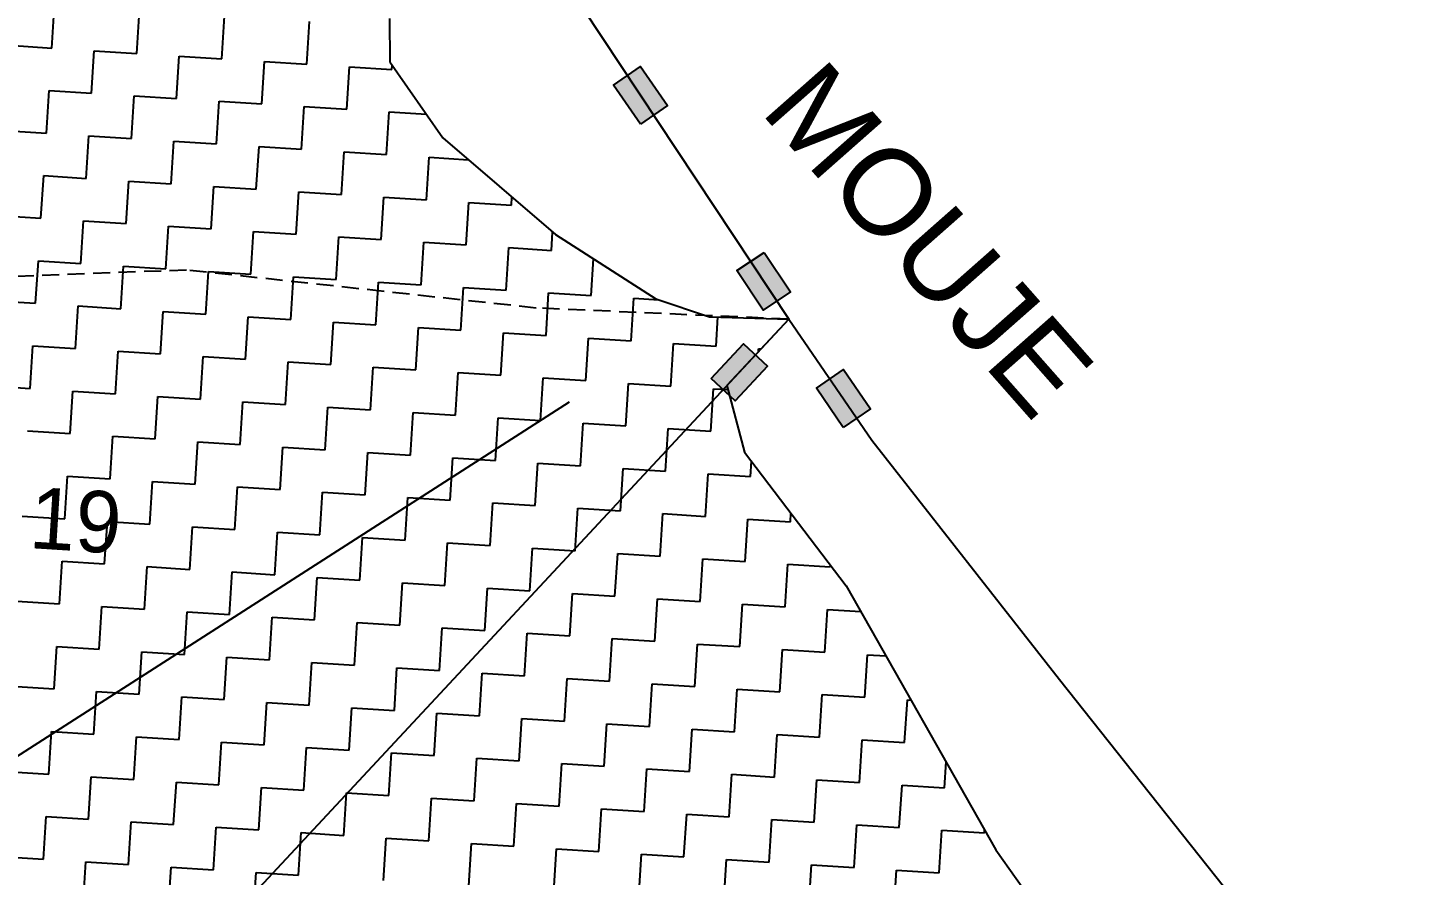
# Model space of a CAD drawing. Header units: metres. Extents: x 283327 to 285518, y 2014808 to 2017186.
# Drawn here: x 284312.1 to 284718.6, y 2016128 to 2016377.2 of the extents above; entities that cross this region are included whole.
import ezdxf
from ezdxf.enums import TextEntityAlignment as Align

# ---------------------------------------------------------------- set-up
doc = ezdxf.new("R2010")
doc.units = ezdxf.units.M
doc.header["$MEASUREMENT"] = 0
doc.linetypes.add('DASHED', pattern=[0.75, 0.5, -0.25])
for name, color, linetype in [('LINE_FOOTPATH', 1, 'DASHED'), ('POLY_HATCH', 12, 'Continuous'), ('POLY_PARCEL', 6, 'Continuous'), ('TEXT_MAPOUT', 7, 'Continuous'), ('TEXT_PARCEL', 7, 'Continuous'), ('V_BOUND_LINE', 7, 'Continuous')]:
    doc.layers.add(name, color=color, linetype=linetype)
doc.styles.get("Standard").update_dxf_attribs({"font": 'arial.ttf'})
doc.styles.add('TEXT_MAP', font='', dxfattribs={"height": 2.5})
doc.styles.get('TEXT_MAP').set_extended_font_data('Kruti Dev 050')

msp = doc.modelspace()

# ---------------------------------------------------------------- hatches: boundary and pattern name
for points in [[(284492.4, 2016365.79), (284484.47, 2016360.28), (284492.44, 2016348.82), (284500.37, 2016354.33)], [(284528.47, 2016294.17), (284536.52, 2016299.51), (284528.81, 2016311.14), (284520.76, 2016305.81)], [(284529.76, 2016277.71), (284522.7, 2016284.3), (284513.18, 2016274.09), (284520.24, 2016267.5)], [(284552.1, 2016276.67), (284544.15, 2016271.2), (284552.06, 2016259.7), (284560.02, 2016265.17)]]:
    msp.add_hatch(color=256).paths.add_polyline_path(points)

# ---------------------------------------------------------------- linework, layer by layer
for points in [[(284492.44, 2016348.82), (284484.47, 2016360.28), (284492.4, 2016365.79), (284500.37, 2016354.33)], [(284528.81, 2016311.14), (284536.52, 2016299.51), (284528.47, 2016294.17), (284520.76, 2016305.81)], [(284513.18, 2016274.09), (284522.7, 2016284.3), (284529.76, 2016277.71), (284520.24, 2016267.5)], [(284552.06, 2016259.7), (284544.15, 2016271.2), (284552.1, 2016276.67), (284560.02, 2016265.17)]]:
    msp.add_lwpolyline(points, close=True)
msp.add_lwpolyline([(284266.67, 2016135.88), (284471.53, 2016267.16)])
at = {"layer": 'LINE_FOOTPATH', "ltscale": 10}
for p, q in [((284358.83, 2016305.96), (284265.65, 2016302.42)), ((284461.67, 2016294.79), (284358.83, 2016305.96)), ((284536.03, 2016291.51), (284461.67, 2016294.79))]:
    msp.add_line(p, q, dxfattribs=at)
at = {"layer": 'POLY_HATCH', "linetype": 'Continuous'}
for p, q in [((284319.16, 2016371.25), (284319.95, 2016383.76)), ((284344.19, 2016369.67), (284344.98, 2016382.19)), ((284369.21, 2016368.1), (284370, 2016380.61)), ((284394.24, 2016366.53), (284395.02, 2016379.04)), ((284306.65, 2016372.04), (284319.16, 2016371.25)), ((284330.89, 2016357.95), (284331.68, 2016370.46)), ((284331.68, 2016370.46), (284344.19, 2016369.67)), ((284355.91, 2016356.37), (284356.7, 2016368.89)), ((284356.7, 2016368.89), (284369.21, 2016368.1)), ((284380.94, 2016354.8), (284381.72, 2016367.31)), ((284381.72, 2016367.31), (284394.24, 2016366.53)), ((284405.96, 2016353.23), (284406.75, 2016365.74)), ((284406.75, 2016365.74), (284419.26, 2016364.95)), ((284419.26, 2016364.95), (284419.33, 2016366.1)), ((284317.59, 2016346.22), (284318.38, 2016358.74)), ((284318.38, 2016358.74), (284330.89, 2016357.95)), ((284342.61, 2016344.65), (284343.4, 2016357.16)), ((284343.4, 2016357.16), (284355.91, 2016356.37)), ((284367.64, 2016343.08), (284368.43, 2016355.59)), ((284368.43, 2016355.59), (284380.94, 2016354.8)), ((284392.66, 2016341.5), (284393.45, 2016354.01)), ((284393.45, 2016354.01), (284405.96, 2016353.23)), ((284417.69, 2016339.93), (284418.47, 2016352.44)), ((284418.47, 2016352.44), (284429.41, 2016351.75)), ((284305.08, 2016347.01), (284317.59, 2016346.22)), ((284329.31, 2016332.92), (284330.1, 2016345.44)), ((284330.1, 2016345.44), (284342.61, 2016344.65)), ((284354.34, 2016331.35), (284355.13, 2016343.86)), ((284355.13, 2016343.86), (284367.64, 2016343.08)), ((284379.36, 2016329.78), (284380.15, 2016342.29)), ((284380.15, 2016342.29), (284392.66, 2016341.5)), ((284404.39, 2016328.2), (284405.17, 2016340.71)), ((284405.17, 2016340.71), (284417.69, 2016339.93)), ((284429.41, 2016326.63), (284430.2, 2016339.14)), ((284430.2, 2016339.14), (284441.75, 2016338.41)), ((284316.01, 2016321.2), (284316.8, 2016333.71)), ((284316.8, 2016333.71), (284329.31, 2016332.92)), ((284341.04, 2016319.63), (284341.83, 2016332.14)), ((284341.83, 2016332.14), (284354.34, 2016331.35)), ((284366.06, 2016318.05), (284366.85, 2016330.56)), ((284366.85, 2016330.56), (284379.36, 2016329.78)), ((284391.09, 2016316.48), (284391.88, 2016328.99)), ((284391.88, 2016328.99), (284404.39, 2016328.2)), ((284416.11, 2016314.9), (284416.9, 2016327.41)), ((284416.9, 2016327.41), (284429.41, 2016326.63)), ((284441.14, 2016313.33), (284441.92, 2016325.84)), ((284441.92, 2016325.84), (284454.44, 2016325.05)), ((284454.44, 2016325.05), (284454.58, 2016327.39)), ((284303.5, 2016321.99), (284316.01, 2016321.2)), ((284327.74, 2016307.9), (284328.53, 2016320.41)), ((284328.53, 2016320.41), (284341.04, 2016319.63)), ((284352.76, 2016306.33), (284353.55, 2016318.84)), ((284353.55, 2016318.84), (284366.06, 2016318.05)), ((284377.79, 2016304.75), (284378.58, 2016317.26)), ((284378.58, 2016317.26), (284391.09, 2016316.48)), ((284402.81, 2016303.18), (284403.6, 2016315.69)), ((284403.6, 2016315.69), (284416.11, 2016314.9)), ((284466.16, 2016311.75), (284466.5, 2016317.14)), ((284427.84, 2016301.6), (284428.63, 2016314.11)), ((284428.63, 2016314.11), (284441.14, 2016313.33)), ((284452.86, 2016300.03), (284453.65, 2016312.54)), ((284453.65, 2016312.54), (284466.16, 2016311.75)), ((284314.44, 2016296.17), (284315.23, 2016308.69)), ((284315.23, 2016308.69), (284327.74, 2016307.9)), ((284477.89, 2016298.45), (284478.56, 2016309.22)), ((284339.47, 2016294.6), (284340.25, 2016307.11)), ((284340.25, 2016307.11), (284352.76, 2016306.33)), ((284364.49, 2016293.03), (284365.28, 2016305.54)), ((284365.28, 2016305.54), (284377.79, 2016304.75)), ((284389.51, 2016291.45), (284390.3, 2016303.96)), ((284390.3, 2016303.96), (284402.81, 2016303.18)), ((284414.54, 2016289.88), (284415.33, 2016302.39)), ((284415.33, 2016302.39), (284427.84, 2016301.6)), ((284439.56, 2016288.3), (284440.35, 2016300.82)), ((284440.35, 2016300.82), (284452.86, 2016300.03)), ((284464.59, 2016286.73), (284465.37, 2016299.24)), ((284465.37, 2016299.24), (284477.89, 2016298.45)), ((284301.93, 2016296.96), (284314.44, 2016296.17)), ((284326.17, 2016282.88), (284326.95, 2016295.39)), ((284326.95, 2016295.39), (284339.47, 2016294.6)), ((284489.61, 2016285.15), (284490.4, 2016297.67)), ((284490.4, 2016297.67), (284497.76, 2016297.2)), ((284351.19, 2016281.3), (284351.98, 2016293.81)), ((284351.98, 2016293.81), (284364.49, 2016293.03)), ((284376.21, 2016279.73), (284377, 2016292.24)), ((284377, 2016292.24), (284389.51, 2016291.45)), ((284514.64, 2016283.58), (284515.18, 2016292.17)), ((284401.24, 2016278.15), (284402.03, 2016290.66)), ((284402.03, 2016290.66), (284414.54, 2016289.88)), ((284426.26, 2016276.58), (284427.05, 2016289.09)), ((284427.05, 2016289.09), (284439.56, 2016288.3)), ((284451.29, 2016275), (284452.08, 2016287.52)), ((284452.08, 2016287.52), (284464.59, 2016286.73)), ((284312.87, 2016271.15), (284313.65, 2016283.66)), ((284313.65, 2016283.66), (284326.17, 2016282.88)), ((284476.31, 2016273.43), (284477.1, 2016285.94)), ((284477.1, 2016285.94), (284489.61, 2016285.15)), ((284501.34, 2016271.86), (284502.12, 2016284.37)), ((284502.12, 2016284.37), (284514.64, 2016283.58)), ((284337.89, 2016269.58), (284338.68, 2016282.09)), ((284338.68, 2016282.09), (284351.19, 2016281.3)), ((284362.92, 2016268), (284363.7, 2016280.51)), ((284363.7, 2016280.51), (284376.21, 2016279.73)), ((284387.94, 2016266.43), (284388.73, 2016278.94)), ((284388.73, 2016278.94), (284401.24, 2016278.15)), ((284527.09, 2016281.93), (284527.15, 2016282.79)), ((284527.15, 2016282.79), (284527.86, 2016282.75)), ((284412.96, 2016264.85), (284413.75, 2016277.37)), ((284413.75, 2016277.37), (284426.26, 2016276.58)), ((284437.99, 2016263.28), (284438.78, 2016275.79)), ((284438.78, 2016275.79), (284451.29, 2016275)), ((284300.35, 2016271.94), (284312.87, 2016271.15)), ((284463.01, 2016261.7), (284463.8, 2016274.22)), ((284463.8, 2016274.22), (284476.31, 2016273.43)), ((284488.04, 2016260.13), (284488.82, 2016272.64)), ((284488.82, 2016272.64), (284501.34, 2016271.86)), ((284513.06, 2016258.56), (284513.85, 2016271.07)), ((284513.85, 2016271.07), (284518.15, 2016270.8)), ((284324.59, 2016257.85), (284325.38, 2016270.36)), ((284325.38, 2016270.36), (284337.89, 2016269.58)), ((284349.62, 2016256.28), (284350.4, 2016268.79)), ((284350.4, 2016268.79), (284362.92, 2016268)), ((284374.64, 2016254.7), (284375.43, 2016267.21)), ((284375.43, 2016267.21), (284387.94, 2016266.43)), ((284399.66, 2016253.13), (284400.45, 2016265.64)), ((284400.45, 2016265.64), (284412.96, 2016264.85)), ((284424.69, 2016251.55), (284425.48, 2016264.07)), ((284425.48, 2016264.07), (284437.99, 2016263.28)), ((284449.71, 2016249.98), (284450.5, 2016262.49)), ((284450.5, 2016262.49), (284463.01, 2016261.7)), ((284312.08, 2016258.64), (284324.59, 2016257.85)), ((284474.74, 2016248.41), (284475.53, 2016260.92)), ((284475.53, 2016260.92), (284488.04, 2016260.13)), ((284499.76, 2016246.83), (284500.55, 2016259.34)), ((284500.55, 2016259.34), (284513.06, 2016258.56)), ((284336.32, 2016244.55), (284337.1, 2016257.06)), ((284337.1, 2016257.06), (284349.62, 2016256.28)), ((284361.34, 2016242.98), (284362.13, 2016255.49)), ((284362.13, 2016255.49), (284374.64, 2016254.7)), ((284386.37, 2016241.4), (284387.15, 2016253.92)), ((284387.15, 2016253.92), (284399.66, 2016253.13)), ((284411.39, 2016239.83), (284412.18, 2016252.34)), ((284412.18, 2016252.34), (284424.69, 2016251.55)), ((284436.41, 2016238.25), (284437.2, 2016250.77)), ((284437.2, 2016250.77), (284449.71, 2016249.98)), ((284461.44, 2016236.68), (284462.23, 2016249.19)), ((284462.23, 2016249.19), (284474.74, 2016248.41)), ((284486.46, 2016235.11), (284487.25, 2016247.62)), ((284487.25, 2016247.62), (284499.76, 2016246.83)), ((284524.79, 2016245.26), (284525.07, 2016249.71)), ((284323.02, 2016232.83), (284323.8, 2016245.34)), ((284323.8, 2016245.34), (284336.32, 2016244.55)), ((284348.04, 2016231.25), (284348.83, 2016243.76)), ((284348.83, 2016243.76), (284361.34, 2016242.98)), ((284373.07, 2016229.68), (284373.85, 2016242.19)), ((284373.85, 2016242.19), (284386.37, 2016241.4)), ((284511.49, 2016233.53), (284512.27, 2016246.04)), ((284512.27, 2016246.04), (284524.79, 2016245.26)), ((284398.09, 2016228.1), (284398.88, 2016240.62)), ((284398.88, 2016240.62), (284411.39, 2016239.83)), ((284423.11, 2016226.53), (284423.9, 2016239.04)), ((284423.9, 2016239.04), (284436.41, 2016238.25)), ((284448.14, 2016224.95), (284448.93, 2016237.47)), ((284448.93, 2016237.47), (284461.44, 2016236.68)), ((284473.16, 2016223.38), (284473.95, 2016235.89)), ((284473.95, 2016235.89), (284486.46, 2016235.11)), ((284498.19, 2016221.81), (284498.98, 2016234.32)), ((284498.98, 2016234.32), (284511.49, 2016233.53)), ((284536.51, 2016231.96), (284536.67, 2016234.44)), ((284310.5, 2016233.61), (284323.02, 2016232.83)), ((284334.74, 2016219.53), (284335.53, 2016232.04)), ((284335.53, 2016232.04), (284348.04, 2016231.25)), ((284359.77, 2016217.95), (284360.55, 2016230.47)), ((284360.55, 2016230.47), (284373.07, 2016229.68)), ((284523.21, 2016220.23), (284524, 2016232.74)), ((284524, 2016232.74), (284536.51, 2016231.96)), ((284384.79, 2016216.38), (284385.58, 2016228.89)), ((284385.58, 2016228.89), (284398.09, 2016228.1)), ((284409.82, 2016214.8), (284410.6, 2016227.32)), ((284410.6, 2016227.32), (284423.11, 2016226.53)), ((284434.84, 2016213.23), (284435.63, 2016225.74)), ((284435.63, 2016225.74), (284448.14, 2016224.95)), ((284459.86, 2016211.66), (284460.65, 2016224.17)), ((284460.65, 2016224.17), (284473.16, 2016223.38)), ((284484.89, 2016210.08), (284485.68, 2016222.59)), ((284485.68, 2016222.59), (284498.19, 2016221.81)), ((284321.44, 2016207.8), (284322.23, 2016220.31)), ((284322.23, 2016220.31), (284334.74, 2016219.53)), ((284346.47, 2016206.23), (284347.25, 2016218.74)), ((284347.25, 2016218.74), (284359.77, 2016217.95)), ((284509.91, 2016208.51), (284510.7, 2016221.02)), ((284510.7, 2016221.02), (284523.21, 2016220.23)), ((284534.94, 2016206.93), (284535.73, 2016219.44)), ((284535.73, 2016219.44), (284548.24, 2016218.66)), ((284548.24, 2016218.66), (284548.27, 2016219.18)), ((284371.49, 2016204.65), (284372.28, 2016217.17)), ((284372.28, 2016217.17), (284384.79, 2016216.38)), ((284396.52, 2016203.08), (284397.3, 2016215.59)), ((284397.3, 2016215.59), (284409.82, 2016214.8)), ((284421.54, 2016201.5), (284422.33, 2016214.02)), ((284422.33, 2016214.02), (284434.84, 2016213.23)), ((284446.57, 2016199.93), (284447.35, 2016212.44)), ((284447.35, 2016212.44), (284459.86, 2016211.66)), ((284471.59, 2016198.36), (284472.38, 2016210.87)), ((284472.38, 2016210.87), (284484.89, 2016210.08)), ((284308.93, 2016208.59), (284321.44, 2016207.8)), ((284333.17, 2016194.5), (284333.95, 2016207.01)), ((284333.95, 2016207.01), (284346.47, 2016206.23)), ((284496.61, 2016196.78), (284497.4, 2016209.29)), ((284497.4, 2016209.29), (284509.91, 2016208.51)), ((284521.64, 2016195.21), (284522.43, 2016207.72)), ((284522.43, 2016207.72), (284534.94, 2016206.93)), ((284546.66, 2016193.63), (284547.45, 2016206.15)), ((284547.45, 2016206.15), (284557.19, 2016205.53)), ((284358.19, 2016192.93), (284358.98, 2016205.44)), ((284358.98, 2016205.44), (284371.49, 2016204.65)), ((284383.22, 2016191.35), (284384, 2016203.87)), ((284384, 2016203.87), (284396.52, 2016203.08)), ((284408.24, 2016189.78), (284409.03, 2016202.29)), ((284409.03, 2016202.29), (284421.54, 2016201.5)), ((284433.27, 2016188.21), (284434.05, 2016200.72)), ((284434.05, 2016200.72), (284446.57, 2016199.93)), ((284458.29, 2016186.63), (284459.08, 2016199.14)), ((284459.08, 2016199.14), (284471.59, 2016198.36)), ((284483.31, 2016185.06), (284484.1, 2016197.57)), ((284484.1, 2016197.57), (284496.61, 2016196.78)), ((284319.87, 2016182.78), (284320.66, 2016195.29)), ((284320.66, 2016195.29), (284333.17, 2016194.5)), ((284344.89, 2016181.2), (284345.68, 2016193.72)), ((284345.68, 2016193.72), (284358.19, 2016192.93)), ((284508.34, 2016183.48), (284509.13, 2016195.99)), ((284509.13, 2016195.99), (284521.64, 2016195.21)), ((284533.36, 2016181.91), (284534.15, 2016194.42)), ((284534.15, 2016194.42), (284546.66, 2016193.63)), ((284369.92, 2016179.63), (284370.7, 2016192.14)), ((284370.7, 2016192.14), (284383.22, 2016191.35)), ((284394.94, 2016178.05), (284395.73, 2016190.57)), ((284395.73, 2016190.57), (284408.24, 2016189.78)), ((284558.39, 2016180.33), (284559.18, 2016192.85)), ((284559.18, 2016192.85), (284564.59, 2016192.51)), ((284419.97, 2016176.48), (284420.75, 2016188.99)), ((284420.75, 2016188.99), (284433.27, 2016188.21)), ((284444.99, 2016174.91), (284445.78, 2016187.42)), ((284445.78, 2016187.42), (284458.29, 2016186.63)), ((284470.02, 2016173.33), (284470.8, 2016185.84)), ((284470.8, 2016185.84), (284483.31, 2016185.06)), ((284307.36, 2016183.56), (284319.87, 2016182.78)), ((284331.59, 2016169.48), (284332.38, 2016181.99)), ((284332.38, 2016181.99), (284344.89, 2016181.2)), ((284495.04, 2016171.76), (284495.83, 2016184.27)), ((284495.83, 2016184.27), (284508.34, 2016183.48)), ((284520.06, 2016170.18), (284520.85, 2016182.7)), ((284520.85, 2016182.7), (284533.36, 2016181.91)), ((284356.62, 2016167.9), (284357.41, 2016180.42)), ((284357.41, 2016180.42), (284369.92, 2016179.63)), ((284381.64, 2016166.33), (284382.43, 2016178.84)), ((284382.43, 2016178.84), (284394.94, 2016178.05)), ((284406.67, 2016164.76), (284407.45, 2016177.27)), ((284407.45, 2016177.27), (284419.97, 2016176.48)), ((284545.09, 2016168.61), (284545.88, 2016181.12)), ((284545.88, 2016181.12), (284558.39, 2016180.33)), ((284570.11, 2016167.03), (284570.9, 2016179.55)), ((284570.9, 2016179.55), (284571.99, 2016179.48)), ((284431.69, 2016163.18), (284432.48, 2016175.69)), ((284432.48, 2016175.69), (284444.99, 2016174.91)), ((284456.72, 2016161.61), (284457.5, 2016174.12)), ((284457.5, 2016174.12), (284470.02, 2016173.33)), ((284318.29, 2016157.75), (284319.08, 2016170.27)), ((284319.08, 2016170.27), (284331.59, 2016169.48)), ((284481.74, 2016160.03), (284482.53, 2016172.54)), ((284482.53, 2016172.54), (284495.04, 2016171.76)), ((284506.76, 2016158.46), (284507.55, 2016170.97)), ((284507.55, 2016170.97), (284520.06, 2016170.18)), ((284531.79, 2016156.88), (284532.58, 2016169.4)), ((284532.58, 2016169.4), (284545.09, 2016168.61)), ((284343.32, 2016156.18), (284344.11, 2016168.69)), ((284344.11, 2016168.69), (284356.62, 2016167.9)), ((284368.34, 2016154.6), (284369.13, 2016167.12)), ((284369.13, 2016167.12), (284381.64, 2016166.33)), ((284393.37, 2016153.03), (284394.15, 2016165.54)), ((284394.15, 2016165.54), (284406.67, 2016164.76)), ((284556.81, 2016155.31), (284557.6, 2016167.82)), ((284557.6, 2016167.82), (284570.11, 2016167.03)), ((284418.39, 2016151.46), (284419.18, 2016163.97)), ((284419.18, 2016163.97), (284431.69, 2016163.18)), ((284443.42, 2016149.88), (284444.2, 2016162.39)), ((284444.2, 2016162.39), (284456.72, 2016161.61)), ((284581.84, 2016153.74), (284582.31, 2016161.3)), ((284305.78, 2016158.54), (284318.29, 2016157.75)), ((284330.02, 2016144.45), (284330.81, 2016156.97)), ((284330.81, 2016156.97), (284343.32, 2016156.18)), ((284468.44, 2016148.31), (284469.23, 2016160.82)), ((284469.23, 2016160.82), (284481.74, 2016160.03)), ((284493.47, 2016146.73), (284494.25, 2016159.25)), ((284494.25, 2016159.25), (284506.76, 2016158.46)), ((284518.49, 2016145.16), (284519.28, 2016157.67)), ((284519.28, 2016157.67), (284531.79, 2016156.88)), ((284355.04, 2016142.88), (284355.83, 2016155.39)), ((284355.83, 2016155.39), (284368.34, 2016154.6)), ((284380.07, 2016141.31), (284380.86, 2016153.82)), ((284380.86, 2016153.82), (284393.37, 2016153.03)), ((284543.51, 2016143.58), (284544.3, 2016156.1)), ((284544.3, 2016156.1), (284556.81, 2016155.31)), ((284568.54, 2016142.01), (284569.33, 2016154.52)), ((284569.33, 2016154.52), (284581.84, 2016153.74)), ((284405.09, 2016139.73), (284405.88, 2016152.24)), ((284405.88, 2016152.24), (284418.39, 2016151.46)), ((284430.12, 2016138.16), (284430.9, 2016150.67)), ((284430.9, 2016150.67), (284443.42, 2016149.88)), ((284455.14, 2016136.58), (284455.93, 2016149.09)), ((284455.93, 2016149.09), (284468.44, 2016148.31)), ((284316.72, 2016132.73), (284317.51, 2016145.24)), ((284317.51, 2016145.24), (284330.02, 2016144.45)), ((284480.17, 2016135.01), (284480.95, 2016147.52)), ((284480.95, 2016147.52), (284493.47, 2016146.73)), ((284505.19, 2016133.43), (284505.98, 2016145.95)), ((284505.98, 2016145.95), (284518.49, 2016145.16)), ((284341.74, 2016131.15), (284342.53, 2016143.67)), ((284342.53, 2016143.67), (284355.04, 2016142.88)), ((284366.77, 2016129.58), (284367.56, 2016142.09)), ((284367.56, 2016142.09), (284380.07, 2016141.31)), ((284530.21, 2016131.86), (284531, 2016144.37)), ((284531, 2016144.37), (284543.51, 2016143.58)), ((284555.24, 2016130.28), (284556.03, 2016142.8)), ((284556.03, 2016142.8), (284568.54, 2016142.01)), ((284580.26, 2016128.71), (284581.05, 2016141.22)), ((284581.05, 2016141.22), (284593.56, 2016140.44)), ((284593.56, 2016140.44), (284593.62, 2016141.39)), ((284391.79, 2016128.01), (284392.58, 2016140.52)), ((284392.58, 2016140.52), (284405.09, 2016139.73)), ((284416.82, 2016126.43), (284417.6, 2016138.94)), ((284417.6, 2016138.94), (284430.12, 2016138.16)), ((284441.84, 2016124.86), (284442.63, 2016137.37)), ((284442.63, 2016137.37), (284455.14, 2016136.58)), ((284304.21, 2016133.52), (284316.72, 2016132.73)), ((284466.87, 2016123.28), (284467.65, 2016135.8)), ((284467.65, 2016135.8), (284480.17, 2016135.01)), ((284491.89, 2016121.71), (284492.68, 2016134.22)), ((284492.68, 2016134.22), (284505.19, 2016133.43)), ((284516.92, 2016120.13), (284517.7, 2016132.65)), ((284517.7, 2016132.65), (284530.21, 2016131.86)), ((284328.44, 2016119.43), (284329.23, 2016131.94)), ((284329.23, 2016131.94), (284341.74, 2016131.15)), ((284353.47, 2016117.85), (284354.26, 2016130.37)), ((284354.26, 2016130.37), (284366.77, 2016129.58)), ((284378.49, 2016116.28), (284379.28, 2016128.79)), ((284379.28, 2016128.79), (284391.79, 2016128.01)), ((284541.94, 2016118.56), (284542.73, 2016131.07)), ((284542.73, 2016131.07), (284555.24, 2016130.28)), ((284566.96, 2016116.99), (284567.75, 2016129.5)), ((284567.75, 2016129.5), (284580.26, 2016128.71))]:
    msp.add_line(p, q, dxfattribs=at)
at = {"layer": 'POLY_HATCH'}
for p, q in [((284418.56, 2016379.92), (284418.6, 2016367.14)), ((284418.6, 2016367.14), (284434.24, 2016344.87)), ((284434.24, 2016344.87), (284467.39, 2016316.38)), ((284467.39, 2016316.38), (284496.87, 2016297.5)), ((284496.87, 2016297.5), (284512.73, 2016292.24)), ((284512.73, 2016292.24), (284536.03, 2016291.51)), ((284536.03, 2016291.51), (284517.83, 2016272)), ((284517.83, 2016272), (284523, 2016252.43)), ((284523, 2016252.43), (284552.91, 2016213.08)), ((284552.91, 2016213.08), (284596.97, 2016135.5)), ((284596.97, 2016135.5), (284623.58, 2016098.06))]:
    msp.add_line(p, q, dxfattribs=at)
at = {"layer": 'POLY_PARCEL'}
msp.add_line((284295.64, 2016033.68), (284536.03, 2016291.51), dxfattribs=at)
at = {"layer": 'V_BOUND_LINE'}
for p, q in [((284475.53, 2016382.77), (284536.03, 2016291.51)), ((284536.03, 2016291.51), (284560.49, 2016255.97)), ((284560.49, 2016255.97), (284615.65, 2016185.53)), ((284615.65, 2016185.53), (284759.16, 2016004.94))]:
    msp.add_line(p, q, dxfattribs=at)

# ---------------------------------------------------------------- texts
at = {"layer": 'TEXT_MAPOUT'}
msp.add_text('MOUJE', height=25.074, rotation=311.4169, dxfattribs=at).set_placement((284527.26, 2016352.64))
at = {"layer": 'TEXT_PARCEL', "style": 'TEXT_MAP'}
msp.add_text('19', height=18.053, rotation=356.4002, dxfattribs=at).set_placement((284326.23, 2016232.39), align=Align.MIDDLE)

doc.saveas('drawing.dxf')
